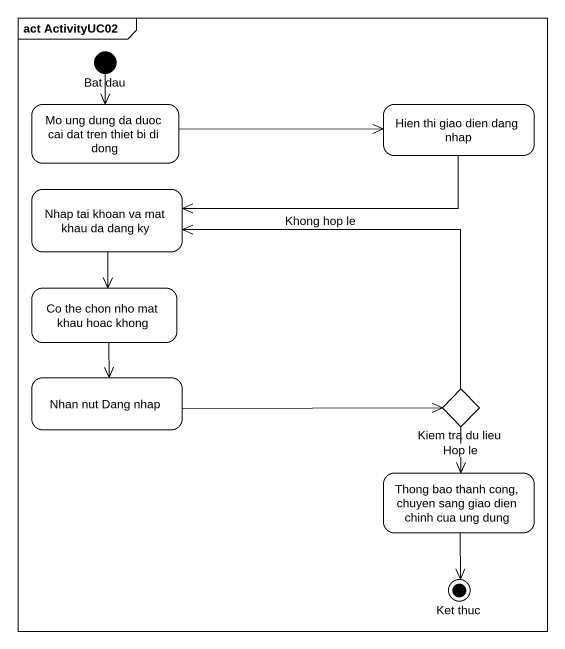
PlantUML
@startuml
mainframe act ActivityUC02
hide empty description
state "Bat dau" as Bat_dau <<start>> #FFFFFF
state "Mo ung dung da duoc cai dat tren thiet bi di dong" as Mo_ung_dung_da_duoc_cai_dat #FFFFFF
state "Hien thi giao dien dang nhap" as Hien_thi_giao_dien_dang_nhap #FFFFFF
state "Nhap tai khoan va mat khau da dang ky" as Nhap_tai_khoan_va_mat_khau #FFFFFF
state "Co the chon nho mat khau hoac khong" as Co_the_chon_nho_mat_khau #FFFFFF
state "Nhan nut Dang nhap" as Nhan_nut_Dang_nhap #FFFFFF
state "Kiem tra du lieu" as Kiem_tra_du_lieu <<choice>> #FFFFFF
state "Thong bao thanh cong, chuyen sang giao dien chinh cua ung dung" as Thong_bao_thanh_cong_chuyen #FFFFFF
state "Ket thuc" as Ket_thuc <<end>> #FFFFFF
Bat_dau --> Mo_ung_dung_da_duoc_cai_dat
Mo_ung_dung_da_duoc_cai_dat -right-> Hien_thi_giao_dien_dang_nhap
Hien_thi_giao_dien_dang_nhap -left-> Nhap_tai_khoan_va_mat_khau
Nhap_tai_khoan_va_mat_khau --> Co_the_chon_nho_mat_khau
Co_the_chon_nho_mat_khau --> Nhan_nut_Dang_nhap
Nhan_nut_Dang_nhap -right-> Kiem_tra_du_lieu
Kiem_tra_du_lieu -left-> Nhap_tai_khoan_va_mat_khau : Khong hop le
Kiem_tra_du_lieu --> Thong_bao_thanh_cong_chuyen : Hop le
Thong_bao_thanh_cong_chuyen --> Ket_thuc
@enduml
